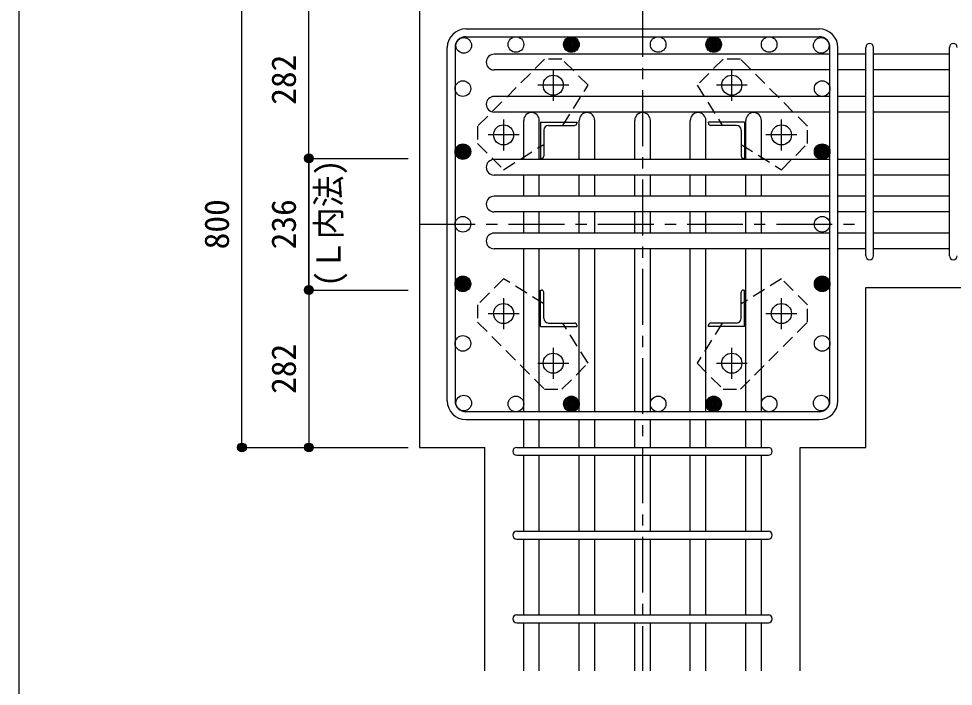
# Model space of a CAD drawing. Units: millimetres at full size, sheet at 1:20. Extents: x -3982 to 3969, y -2797 to 2801.
# Drawn here: x -3982 to -2307, y -1833 to -636 of the extents above; entities that cross this region are included whole.
import ezdxf
from ezdxf.enums import TextEntityAlignment as Align

# ---------------------------------------------------------------- set-up
doc = ezdxf.new("R2010")
doc.units = ezdxf.units.MM
doc.header["$LTSCALE"] = 20
doc.header["$PDMODE"] = 32
doc.header["$PDSIZE"] = 10
doc.linetypes.add('CHAIN1', pattern=[8, 5, -1, 1, -1])
doc.linetypes.add('DASHED1', pattern=[1.8, 1.2, -0.6])
for name, color, linetype in [('6-1_躯体線', 2, 'Continuous'), ('6-2_A.Bolt_', 4, 'Continuous'), ('6-3_柱型主筋', 4, 'Continuous'), ('6-4_フープ', 7, 'Continuous'), ('6-5_梁主筋', 7, 'Continuous'), ('6-6_S.T.P.', 7, 'Continuous'), ('6-9_プレート', 4, 'DASHED1'), ('6-D_寸法', 4, 'Continuous'), ('F-0_枠', 6, 'Continuous')]:
    doc.layers.add(name, color=color, linetype=linetype)
doc.styles.add('ＭＳ ゴシック', font='')
doc.styles.get('ＭＳ ゴシック').set_extended_font_data('MS Gothic')

msp = doc.modelspace()

# ---------------------------------------------------------------- linework, layer by layer
at = {"layer": '6-1_躯体線'}
for p, q in [((-3263.87, -604.67), (-3263.87, -1404.67)), ((-2463.87, -1118.17), (-2063.87, -1118.17)), ((-2463.87, -1404.67), (-2463.87, -1118.17)), ((-3263.87, -1404.67), (-3146.37, -1404.67)), ((-3146.37, -1804.67), (-3146.37, -1404.67)), ((-2581.37, -1804.67), (-2581.37, -1404.67)), ((-2581.37, -1404.67), (-2463.87, -1404.67))]:
    msp.add_line(p, q, dxfattribs=at)
at = {"layer": '6-2_A.Bolt_', "linetype": 'CHAIN1'}
for p, q in [((-3023.87, -727.87), (-3023.87, -783.37)), ((-2703.87, -783.37), (-2703.87, -727.87)), ((-2996.17, -755.67), (-3051.67, -755.67)), ((-2676.07, -755.67), (-2731.57, -755.67)), ((-3112.87, -816.87), (-3112.87, -872.37)), ((-2614.87, -872.37), (-2614.87, -816.87)), ((-3085.17, -844.67), (-3140.67, -844.67)), ((-2587.07, -844.67), (-2642.57, -844.67)), ((-3112.87, -1136.97), (-3112.87, -1192.47)), ((-2614.87, -1192.47), (-2614.87, -1136.97)), ((-3140.67, -1164.67), (-3085.17, -1164.67)), ((-2642.57, -1164.67), (-2587.07, -1164.67)), ((-3023.87, -1225.97), (-3023.87, -1281.47)), ((-2703.87, -1281.47), (-2703.87, -1225.97)), ((-3051.67, -1253.67), (-2996.17, -1253.67)), ((-2731.57, -1253.67), (-2676.07, -1253.67))]:
    msp.add_line(p, q, dxfattribs=at)
at = {"layer": '6-2_A.Bolt_'}
for p, q in [((-3046.87, -821.67), (-2981.87, -821.67)), ((-3046.87, -821.67), (-3046.87, -886.67)), ((-3040.87, -836.17), (-3040.87, -882.67)), ((-3032.37, -827.67), (-2985.87, -827.67)), ((-2981.87, -821.67), (-2981.87, -823.67)), ((-2680.87, -821.67), (-2745.87, -821.67)), ((-2745.87, -823.67), (-2745.87, -821.67)), ((-2695.37, -827.67), (-2741.87, -827.67)), ((-2686.87, -836.17), (-2686.87, -882.67)), ((-2680.87, -821.67), (-2680.87, -886.67)), ((-3044.87, -886.67), (-3046.87, -886.67)), ((-2680.87, -886.67), (-2682.87, -886.67)), ((-3046.87, -1122.67), (-3044.87, -1122.67)), ((-3046.87, -1187.67), (-3046.87, -1122.67)), ((-3040.87, -1173.17), (-3040.87, -1126.67)), ((-2686.87, -1173.17), (-2686.87, -1126.67)), ((-2682.87, -1122.67), (-2680.87, -1122.67)), ((-2680.87, -1187.67), (-2680.87, -1122.67)), ((-3046.87, -1187.67), (-2981.87, -1187.67)), ((-3032.37, -1181.67), (-2985.87, -1181.67)), ((-2981.87, -1185.67), (-2981.87, -1187.67)), ((-2745.87, -1187.67), (-2745.87, -1185.67)), ((-2680.87, -1187.67), (-2745.87, -1187.67)), ((-2695.37, -1181.67), (-2741.87, -1181.67))]:
    msp.add_line(p, q, dxfattribs=at)
at = {"layer": '6-2_A.Bolt_', "color": 3}
for centre in [(-3023.87, -755.67), (-2703.87, -755.67), (-3112.87, -844.67), (-2614.87, -844.67), (-3112.87, -1164.67), (-2614.87, -1164.67), (-3023.87, -1253.67), (-2703.87, -1253.67)]:
    msp.add_circle(centre, 18, dxfattribs=at)
at = {"layer": '6-2_A.Bolt_'}
for centre, radius, start, end in [((-3032.37, -836.17), 8.5, 90, 180), ((-2985.87, -823.67), 4, 270, 0), ((-2741.87, -823.67), 4, 180, 270), ((-2695.37, -836.17), 8.5, 0, 90), ((-3044.87, -882.67), 4, 270, 0), ((-2682.87, -882.67), 4, 180, 270), ((-3044.87, -1126.67), 4, 0, 90), ((-2682.87, -1126.67), 4, 90, 180), ((-3032.37, -1173.17), 8.5, 180, 270), ((-2985.87, -1185.67), 4, 0, 90), ((-2741.87, -1185.67), 4, 90, 180), ((-2695.37, -1173.17), 8.5, 270, 0)]:
    msp.add_arc(centre, radius, start, end, dxfattribs=at)
at = {"layer": '6-3_柱型主筋', "color": 3}
for centre in [(-3090.87, -682.67), (-2991.37, -682.67), (-2835.87, -682.67), (-2835.87, -682.67), (-2736.37, -682.67), (-2636.87, -682.67), (-3184.26, -684.28), (-2543.48, -684.28), (-3185.87, -761.67), (-2541.87, -761.67), (-3185.87, -874.67), (-2541.87, -874.67), (-3185.87, -1004.67), (-3185.87, -1004.67), (-2541.87, -1004.67), (-2541.87, -1004.67), (-3185.87, -1111.47), (-2541.87, -1111.47), (-3185.87, -1218.26), (-2541.87, -1218.26), (-3184.26, -1325.06), (-3090.87, -1326.67), (-2991.37, -1326.67), (-2835.87, -1326.67), (-2736.37, -1326.67), (-2636.87, -1326.67), (-2543.48, -1325.06)]:
    msp.add_circle(centre, 14, dxfattribs=at)
at = {"layer": '6-3_柱型主筋'}
for centre, radius in [((-2991.37, -682.67), 14), ((-2736.37, -682.67), 14), ((-2991.37, -682.67), 12.6), ((-2991.37, -682.67), 11.2), ((-2991.37, -682.67), 9.8), ((-2991.37, -682.67), 8.4), ((-2991.37, -682.67), 7), ((-2991.37, -682.67), 5.6), ((-2991.37, -682.67), 4.2), ((-2991.37, -682.67), 2.8), ((-2991.37, -682.67), 1.4), ((-2736.37, -682.67), 12.6), ((-2736.37, -682.67), 11.2), ((-2736.37, -682.67), 9.8), ((-2736.37, -682.67), 8.4), ((-2736.37, -682.67), 7), ((-2736.37, -682.67), 5.6), ((-2736.37, -682.67), 4.2), ((-2736.37, -682.67), 2.8), ((-2736.37, -682.67), 1.4), ((-3185.87, -874.67), 14), ((-3185.87, -874.67), 12.6), ((-3185.87, -874.67), 11.2), ((-3185.87, -874.67), 9.8), ((-3185.87, -874.67), 8.4), ((-3185.87, -874.67), 7), ((-3185.87, -874.67), 5.6), ((-3185.87, -874.67), 4.2), ((-2541.87, -874.67), 14), ((-2541.87, -874.67), 12.6), ((-2541.87, -874.67), 11.2), ((-2541.87, -874.67), 9.8), ((-2541.87, -874.67), 8.4), ((-2541.87, -874.67), 7), ((-2541.87, -874.67), 5.6), ((-2541.87, -874.67), 4.2), ((-3185.87, -874.67), 2.8), ((-3185.87, -874.67), 1.4), ((-2541.87, -874.67), 2.8), ((-2541.87, -874.67), 1.4), ((-3185.87, -1111.47), 14), ((-3185.87, -1111.47), 12.6), ((-3185.87, -1111.47), 11.2), ((-3185.87, -1111.47), 9.8), ((-3185.87, -1111.47), 8.4), ((-3185.87, -1111.47), 7), ((-2541.87, -1111.47), 14), ((-2541.87, -1111.47), 12.6), ((-2541.87, -1111.47), 11.2), ((-2541.87, -1111.47), 9.8), ((-2541.87, -1111.47), 8.4), ((-2541.87, -1111.47), 7), ((-3185.87, -1111.47), 5.6), ((-3185.87, -1111.47), 4.2), ((-3185.87, -1111.47), 2.8), ((-3185.87, -1111.47), 1.4), ((-2541.87, -1111.47), 5.6), ((-2541.87, -1111.47), 4.2), ((-2541.87, -1111.47), 2.8), ((-2541.87, -1111.47), 1.4), ((-2991.37, -1326.67), 14), ((-2991.37, -1326.67), 12.6), ((-2991.37, -1326.67), 11.2), ((-2991.37, -1326.67), 9.8), ((-2991.37, -1326.67), 8.4), ((-2991.37, -1326.67), 7), ((-2991.37, -1326.67), 5.6), ((-2991.37, -1326.67), 4.2), ((-2736.37, -1326.67), 14), ((-2736.37, -1326.67), 12.6), ((-2736.37, -1326.67), 11.2), ((-2736.37, -1326.67), 9.8), ((-2736.37, -1326.67), 8.4), ((-2736.37, -1326.67), 7), ((-2736.37, -1326.67), 5.6), ((-2736.37, -1326.67), 4.2), ((-2991.37, -1326.67), 2.8), ((-2991.37, -1326.67), 1.4), ((-2736.37, -1326.67), 2.8), ((-2736.37, -1326.67), 1.4)]:
    msp.add_circle(centre, radius, dxfattribs=at)
at = {"layer": '6-4_フープ'}
for p, q in [((-3180.37, -654.67), (-2547.37, -654.67)), ((-3180.37, -668.67), (-2547.37, -668.67)), ((-3213.87, -1321.17), (-3213.87, -688.17)), ((-3199.87, -688.17), (-3199.87, -1321.17)), ((-2527.87, -1321.17), (-2527.87, -688.17)), ((-2513.87, -1321.17), (-2513.87, -688.17)), ((-2547.37, -1340.67), (-3180.37, -1340.67)), ((-3180.37, -1354.67), (-2547.37, -1354.67))]:
    msp.add_line(p, q, dxfattribs=at)
for centre, radius, start, end in [((-3180.37, -688.17), 33.5, 90, 180), ((-3180.37, -688.17), 19.5, 90, 180), ((-2547.37, -688.17), 33.5, 0, 90), ((-2547.37, -688.17), 19.5, 0, 90), ((-3180.37, -1321.17), 33.5, 180, 270), ((-3180.37, -1321.17), 19.5, 180, 270), ((-2547.37, -1321.17), 33.5, 270, 0), ((-2547.37, -1321.17), 19.5, 270, 0)]:
    msp.add_arc(centre, radius, start, end, dxfattribs=at)
at = {"layer": '6-5_梁主筋'}
for p, q in [((-2527.87, -700.28), (-3129.87, -700.28)), ((-2463.87, -700.28), (-2513.87, -700.28)), ((-2313.87, -700.28), (-2449.87, -700.28)), ((-2527.87, -728.28), (-3129.87, -728.28)), ((-2463.87, -728.28), (-2513.87, -728.28)), ((-2313.87, -728.28), (-2449.87, -728.28)), ((-2527.87, -775.67), (-3129.87, -775.67)), ((-2463.87, -775.67), (-2513.87, -775.67)), ((-2313.87, -775.67), (-2449.87, -775.67)), ((-2527.87, -803.67), (-3129.87, -803.67)), ((-2463.87, -803.67), (-2513.87, -803.67)), ((-2313.87, -803.67), (-2449.87, -803.67)), ((-3076.87, -888.67), (-3076.87, -818.67)), ((-3048.87, -886.67), (-3048.87, -818.67)), ((-2977.37, -888.67), (-2977.37, -818.67)), ((-2949.37, -888.67), (-2949.37, -818.67)), ((-2877.87, -888.67), (-2877.87, -818.67)), ((-2849.87, -888.67), (-2849.87, -818.67)), ((-2778.37, -888.67), (-2778.37, -818.67)), ((-2750.37, -888.67), (-2750.37, -818.67)), ((-2678.87, -888.67), (-2678.87, -818.67)), ((-2650.87, -888.67), (-2650.87, -818.67)), ((-2527.87, -888.67), (-3129.87, -888.67)), ((-2463.87, -888.67), (-2513.87, -888.67)), ((-2313.87, -888.67), (-2449.87, -888.67)), ((-2527.87, -916.67), (-3129.87, -916.67)), ((-3076.87, -954.67), (-3076.87, -916.67)), ((-3048.87, -954.67), (-3048.87, -916.67)), ((-2977.37, -954.67), (-2977.37, -916.67)), ((-2949.37, -954.67), (-2949.37, -916.67)), ((-2877.87, -954.67), (-2877.87, -916.67)), ((-2849.87, -954.67), (-2849.87, -916.67)), ((-2778.37, -954.67), (-2778.37, -916.67)), ((-2750.37, -954.67), (-2750.37, -916.67)), ((-2678.87, -954.67), (-2678.87, -916.67)), ((-2650.87, -954.67), (-2650.87, -916.67)), ((-2463.87, -916.67), (-2513.87, -916.67)), ((-2313.87, -916.67), (-2449.87, -916.67)), ((-2527.87, -954.67), (-3129.87, -954.67)), ((-2463.87, -954.67), (-2513.87, -954.67)), ((-2313.87, -954.67), (-2449.87, -954.67)), ((-2527.87, -982.67), (-3129.87, -982.67)), ((-3076.87, -1020.67), (-3076.87, -982.67)), ((-3048.87, -1020.67), (-3048.87, -982.67)), ((-2977.37, -1020.67), (-2977.37, -982.67)), ((-2949.37, -1020.67), (-2949.37, -982.67)), ((-2877.87, -1020.67), (-2877.87, -982.67)), ((-2849.87, -1020.67), (-2849.87, -982.67)), ((-2778.37, -1020.67), (-2778.37, -982.67)), ((-2750.37, -1020.67), (-2750.37, -982.67)), ((-2678.87, -1020.67), (-2678.87, -982.67)), ((-2650.87, -1020.67), (-2650.87, -982.67)), ((-2463.87, -982.67), (-2513.87, -982.67)), ((-2313.87, -982.67), (-2449.87, -982.67)), ((-2527.87, -1020.67), (-3129.87, -1020.67)), ((-2463.87, -1020.67), (-2513.87, -1020.67)), ((-2313.87, -1020.67), (-2449.87, -1020.67)), ((-2527.87, -1048.67), (-3129.87, -1048.67)), ((-3076.87, -1340.67), (-3076.87, -1048.67)), ((-3048.87, -1340.67), (-3048.87, -1048.67)), ((-2977.37, -1340.67), (-2977.37, -1048.67)), ((-2949.37, -1340.67), (-2949.37, -1048.67)), ((-2877.87, -1340.67), (-2877.87, -1048.67)), ((-2849.87, -1340.67), (-2849.87, -1048.67)), ((-2778.37, -1340.67), (-2778.37, -1048.67)), ((-2750.37, -1340.67), (-2750.37, -1048.67)), ((-2678.87, -1340.67), (-2678.87, -1048.67)), ((-2650.87, -1340.67), (-2650.87, -1048.67)), ((-2463.87, -1048.67), (-2513.87, -1048.67)), ((-2313.87, -1048.67), (-2449.87, -1048.67)), ((-3076.87, -1404.67), (-3076.87, -1354.67)), ((-3048.87, -1404.67), (-3048.87, -1354.67)), ((-2977.37, -1404.67), (-2977.37, -1354.67)), ((-2949.37, -1404.67), (-2949.37, -1354.67)), ((-2877.87, -1404.67), (-2877.87, -1354.67)), ((-2849.87, -1404.67), (-2849.87, -1354.67)), ((-2778.37, -1404.67), (-2778.37, -1354.67)), ((-2750.37, -1404.67), (-2750.37, -1354.67)), ((-2678.87, -1404.67), (-2678.87, -1354.67)), ((-2650.87, -1404.67), (-2650.87, -1354.67)), ((-3076.87, -1554.67), (-3076.87, -1418.67)), ((-3048.87, -1554.67), (-3048.87, -1418.67)), ((-2977.37, -1554.67), (-2977.37, -1418.67)), ((-2949.37, -1554.67), (-2949.37, -1418.67)), ((-2877.87, -1554.67), (-2877.87, -1418.67)), ((-2849.87, -1554.67), (-2849.87, -1418.67)), ((-2778.37, -1554.67), (-2778.37, -1418.67)), ((-2750.37, -1554.67), (-2750.37, -1418.67)), ((-2678.87, -1554.67), (-2678.87, -1418.67)), ((-2650.87, -1554.67), (-2650.87, -1418.67)), ((-3076.87, -1704.67), (-3076.87, -1568.67)), ((-3048.87, -1704.67), (-3048.87, -1568.67)), ((-2977.37, -1704.67), (-2977.37, -1568.67)), ((-2949.37, -1704.67), (-2949.37, -1568.67)), ((-2877.87, -1704.67), (-2877.87, -1568.67)), ((-2849.87, -1704.67), (-2849.87, -1568.67)), ((-2778.37, -1704.67), (-2778.37, -1568.67)), ((-2750.37, -1704.67), (-2750.37, -1568.67)), ((-2678.87, -1704.67), (-2678.87, -1568.67)), ((-2650.87, -1704.67), (-2650.87, -1568.67)), ((-3076.87, -1804.67), (-3076.87, -1718.67)), ((-3048.87, -1804.67), (-3048.87, -1718.67)), ((-2977.37, -1804.67), (-2977.37, -1718.67)), ((-2949.37, -1804.67), (-2949.37, -1718.67)), ((-2877.87, -1804.67), (-2877.87, -1718.67)), ((-2849.87, -1804.67), (-2849.87, -1718.67)), ((-2778.37, -1804.67), (-2778.37, -1718.67)), ((-2750.37, -1804.67), (-2750.37, -1718.67)), ((-2678.87, -1804.67), (-2678.87, -1718.67)), ((-2650.87, -1804.67), (-2650.87, -1718.67))]:
    msp.add_line(p, q, dxfattribs=at)
at = {"layer": '6-5_梁主筋', "color": 4}
msp.add_line((-2543.48, -698.28), (-2543.48, -700.28), dxfattribs=at)
at = {"layer": '6-5_梁主筋'}
for centre, start, end in [((-3129.87, -714.28), 90, 270), ((-3129.87, -789.67), 90, 270), ((-3062.87, -818.67), 0, 180), ((-2963.37, -818.67), 0, 180), ((-2863.87, -818.67), 0, 180), ((-2764.37, -818.67), 0, 180), ((-2664.87, -818.67), 0, 180), ((-3129.87, -902.67), 90, 270), ((-3129.87, -968.67), 90, 270), ((-3129.87, -1034.67), 90, 270)]:
    msp.add_arc(centre, 14, start, end, dxfattribs=at)
at = {"layer": '6-6_S.T.P.'}
for p, q in [((-2463.87, -1061.17), (-2463.87, -687.78)), ((-2449.87, -1061.17), (-2449.87, -687.78)), ((-2313.87, -1061.17), (-2313.87, -687.78)), ((-3089.37, -1404.67), (-2638.37, -1404.67)), ((-3089.37, -1418.67), (-2638.37, -1418.67)), ((-3089.37, -1554.67), (-2638.37, -1554.67)), ((-3089.37, -1568.67), (-2638.37, -1568.67)), ((-3089.37, -1704.67), (-2638.37, -1704.67)), ((-3089.37, -1718.67), (-2638.37, -1718.67))]:
    msp.add_line(p, q, dxfattribs=at)
for centre, start, end in [((-2456.87, -687.78), 0, 180), ((-2456.87, -687.78), 0, 180), ((-2456.87, -687.78), 0, 180), ((-2456.87, -687.78), 0, 180), ((-2306.87, -687.78), 0, 180), ((-2456.87, -1061.17), 180, 0), ((-2456.87, -1061.17), 180, 0), ((-2456.87, -1061.17), 180, 0), ((-2456.87, -1061.17), 180, 0), ((-2306.87, -1061.17), 180, 0), ((-3089.37, -1411.67), 90, 270), ((-3089.37, -1411.67), 90, 270), ((-3089.37, -1411.67), 90, 270), ((-3089.37, -1411.67), 90, 270), ((-2638.37, -1411.67), 270, 90), ((-2638.37, -1411.67), 270, 90), ((-2638.37, -1411.67), 270, 90), ((-2638.37, -1411.67), 270, 90), ((-3089.37, -1561.67), 90, 270), ((-2638.37, -1561.67), 270, 90), ((-3089.37, -1711.67), 90, 270), ((-2638.37, -1711.67), 270, 90)]:
    msp.add_arc(centre, 7, start, end, dxfattribs=at)
at = {"layer": '6-9_プレート'}
for points in [[(-3039.37, -708.97), (-3159.57, -829.17), (-3159.57, -860.27), (-3112.87, -906.97), (-3040.87, -861.77)], [(-3006.77, -827.67), (-2961.57, -755.57), (-3008.27, -708.97), (-3039.37, -708.97)], [(-2568.17, -829.17), (-2688.37, -708.97), (-2719.47, -708.97), (-2766.17, -755.67), (-2720.97, -827.67)], [(-2686.87, -861.77), (-2614.77, -906.97), (-2568.17, -860.27), (-2568.17, -829.17)], [(-3040.87, -1147.57), (-3112.97, -1102.37), (-3159.57, -1149.07), (-3159.57, -1180.17)], [(-2688.37, -1300.37), (-2568.17, -1180.17), (-2568.17, -1149.07), (-2614.87, -1102.37), (-2686.87, -1147.57)], [(-3159.57, -1180.17), (-3039.37, -1300.37), (-3008.27, -1300.37), (-2961.57, -1253.67), (-3006.77, -1181.67)], [(-2720.97, -1181.67), (-2766.17, -1253.77), (-2719.47, -1300.37), (-2688.37, -1300.37)]]:
    msp.add_lwpolyline(points, dxfattribs=at)
at = {"layer": '6-D_寸法'}
for p, q in [((-3581.89, -1404.67), (-3581.89, -604.67)), ((-3461.89, -886.67), (-3461.89, -1122.67)), ((-3461.89, -886.67), (-3283.87, -886.67)), ((-3461.89, -1122.67), (-3461.89, -886.67)), ((-3461.89, -1122.67), (-3461.89, -1404.67)), ((-3461.89, -1122.67), (-3283.87, -1122.67)), ((-3581.89, -1404.67), (-3461.89, -1404.67)), ((-3461.89, -1404.67), (-3283.87, -1404.67)), ((-3461.89, -1404.67), (-3283.87, -1404.67)), ((-3461.89, -1404.67), (-3283.87, -1404.67)), ((-3461.89, -1404.67), (-3283.87, -1404.67)), ((-3461.89, -1404.67), (-3283.87, -1404.67)), ((-3461.89, -1404.67), (-3283.87, -1404.67)), ((-3461.89, -1404.67), (-3283.87, -1404.67)), ((-3461.89, -1404.67), (-3283.87, -1404.67)), ((-3461.89, -1404.67), (-3283.87, -1404.67))]:
    msp.add_line(p, q, dxfattribs=at)
at = {"layer": '6-D_寸法', "linetype": 'CHAIN1'}
for p, q in [((-2863.87, -604.67), (-2863.87, -1804.67)), ((-3263.87, -1004.67), (-2463.87, -1004.67))]:
    msp.add_line(p, q, dxfattribs=at)
at = {"layer": '6-D_寸法'}
for points in [[(-3461.89, -886.67), (-3461.89, -604.67), (-3283.87, -604.67)], [(-3581.89, -1404.67), (-3461.89, -1404.67), (-3283.87, -1404.67)], [(-3581.89, -1404.67), (-3461.89, -1404.67), (-3283.87, -1404.67)]]:
    msp.add_lwpolyline(points, dxfattribs=at)
for centre, radius in [((-3461.89, -886.67), 8), ((-3461.89, -886.67), 7.2), ((-3461.89, -886.67), 6.4), ((-3461.89, -886.67), 5.6), ((-3461.89, -886.67), 4.8), ((-3461.89, -886.67), 4), ((-3461.89, -886.67), 3.2), ((-3461.89, -886.67), 2.4), ((-3461.89, -886.67), 1.6), ((-3461.89, -886.67), 0.8), ((-3461.89, -1122.67), 8), ((-3461.89, -1122.67), 7.2), ((-3461.89, -1122.67), 6.4), ((-3461.89, -1122.67), 5.6), ((-3461.89, -1122.67), 4.8), ((-3461.89, -1122.67), 4), ((-3461.89, -1122.67), 3.2), ((-3461.89, -1122.67), 2.4), ((-3461.89, -1122.67), 1.6), ((-3461.89, -1122.67), 0.8), ((-3581.89, -1404.67), 8), ((-3581.89, -1404.67), 7.2), ((-3581.89, -1404.67), 6.4), ((-3581.89, -1404.67), 5.6), ((-3581.89, -1404.67), 4.8), ((-3581.89, -1404.67), 4), ((-3581.89, -1404.67), 3.2), ((-3581.89, -1404.67), 2.4), ((-3581.89, -1404.67), 1.6), ((-3581.89, -1404.67), 0.8), ((-3461.89, -1404.67), 8), ((-3461.89, -1404.67), 7.2), ((-3461.89, -1404.67), 6.4), ((-3461.89, -1404.67), 5.6), ((-3461.89, -1404.67), 4.8), ((-3461.89, -1404.67), 4), ((-3461.89, -1404.67), 3.2), ((-3461.89, -1404.67), 2.4), ((-3461.89, -1404.67), 1.6), ((-3461.89, -1404.67), 0.8)]:
    msp.add_circle(centre, radius, dxfattribs=at)
at = {"layer": '6-D_寸法', "color": 7}
for p in [(-3461.89, -886.67), (-3461.89, -1122.67), (-3581.89, -1404.67), (-3461.89, -1404.67)]:
    msp.add_point(p, dxfattribs=at)
at = {"layer": 'F-0_枠'}
msp.add_line((-3981.92, 2800.77), (-3981.92, -2796.83), dxfattribs=at)

# ---------------------------------------------------------------- texts
at = {"layer": '6-D_寸法', "style": 'ＭＳ ゴシック'}
for s, p in [('282', (-3471.89, -790.67)), ('800', (-3591.89, -1049.67)), ('236', (-3471.89, -1049.67)), ('236', (-3471.89, -1049.67)), ('282', (-3471.89, -1308.67))]:
    msp.add_text(s, height=43.99, rotation=90, dxfattribs=at).set_placement(p, align=Align.BOTTOM_LEFT)
at = {"layer": '6-D_寸法', "style": 'ＭＳ ゴシック', "width": 0.95}
msp.add_text('(Ｌ内法)', height=43.99, rotation=90, dxfattribs=at).set_placement((-3391.41, -1116.77), align=Align.BOTTOM_LEFT)

doc.saveas('drawing.dxf')
